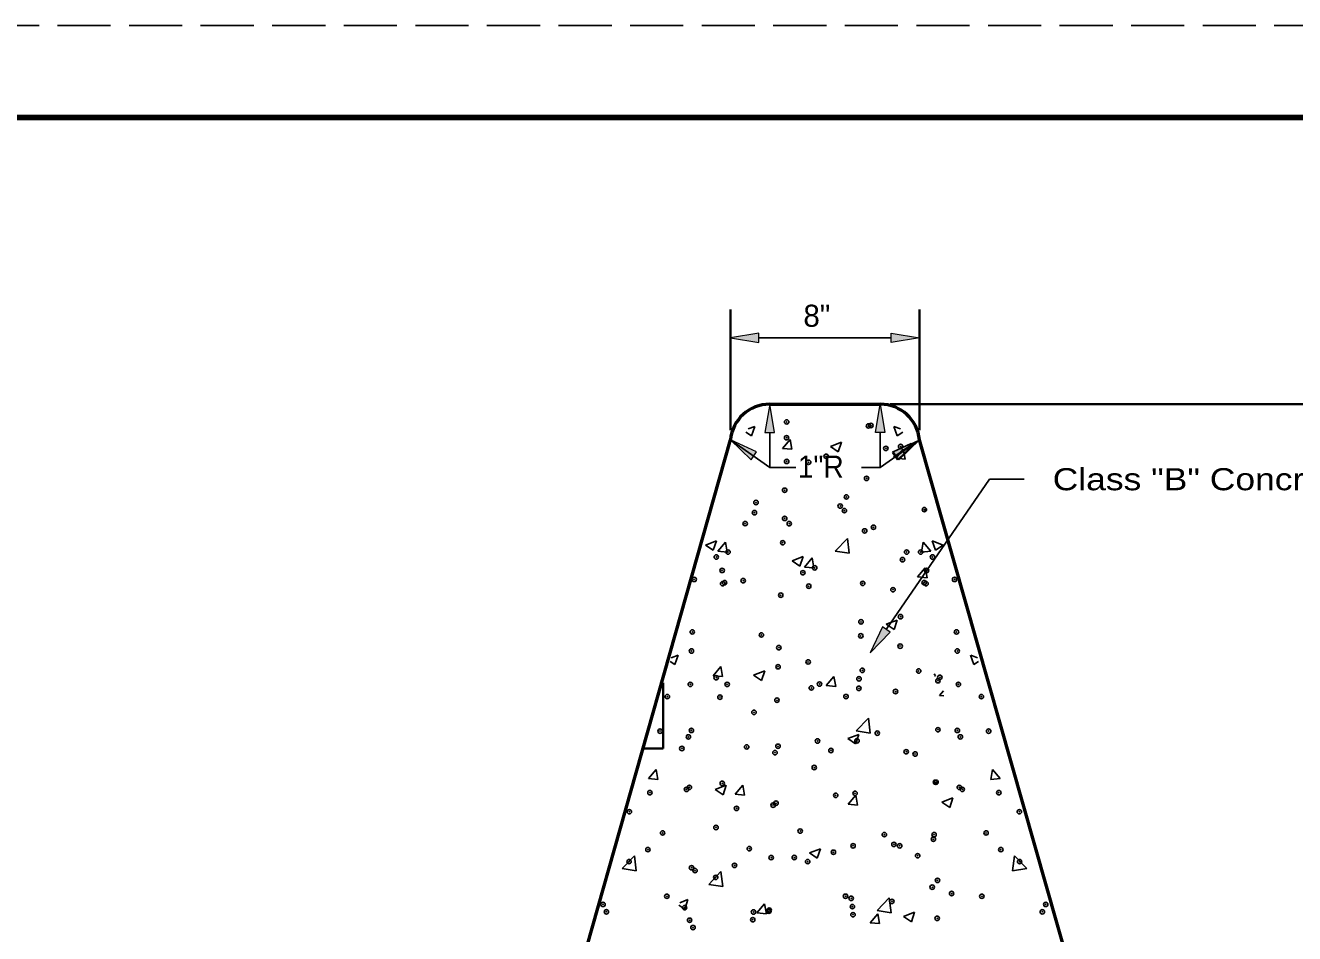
# Model space of a CAD drawing. Extents: x 32.6 to 67.9, y 27.2 to 49.
# Drawn here: x 37.8 to 44.68, y 44.03 to 48.96 of the extents above; entities that cross this region are included whole.
import ezdxf

# ---------------------------------------------------------------- set-up
doc = ezdxf.new("R2010")
doc.units = 0
doc.header["$LTSCALE"] = 0.048
doc.header["$PDMODE"] = 32
doc.header["$PDSIZE"] = 0.024
doc.linetypes.add('LONG_DASHED', pattern=[7.5, 6, -1.5])
for name, color, linetype, lineweight in [('1', 7, 'Continuous', 25), ('3', 7, 'Continuous', 25), ('6', 7, 'Continuous', 13)]:
    doc.layers.add(name, color=color, linetype=linetype, lineweight=lineweight)

msp = doc.modelspace()

# ---------------------------------------------------------------- hatches: boundary and pattern name
at = {"layer": '1'}
for points in [[(41.78033, 47.24025), (41.78033, 47.29158), (41.62642, 47.266), (41.62642, 47.266)], [(42.49725, 47.24025), (42.49725, 47.29158), (42.65117, 47.266), (42.65117, 47.266)]]:
    msp.add_hatch(color=256, dxfattribs=at).paths.add_polyline_path(points)
at = {"layer": '3'}
for points in [[(41.81367, 46.75208), (41.865, 46.75208), (41.83925, 46.906), (41.83925, 46.906)], [(42.46408, 46.75208), (42.41275, 46.75208), (42.4385, 46.906), (42.4385, 46.906)], [(41.739, 46.60442), (41.768, 46.64675), (41.62642, 46.7125), (41.62642, 46.7125)], [(42.53867, 46.60442), (42.50983, 46.64675), (42.65117, 46.7125), (42.65117, 46.7125)], [(42.49225, 45.66917), (42.44992, 45.69825), (42.38392, 45.55683), (42.38392, 45.55683)]]:
    msp.add_hatch(color=256, dxfattribs=at).paths.add_polyline_path(points)

# ---------------------------------------------------------------- linework, layer by layer
at = {"layer": '1', "linetype": 'LONG_DASHED'}
msp.add_line((67.75467, 48.96025), (32.55467, 48.96025), dxfattribs=at)
at = {"layer": '1', "lineweight": 158}
msp.add_line((67.67133, 48.46025), (35.17133, 48.46025), dxfattribs=at)
at = {"layer": '1', "lineweight": 35}
for p, q in [((41.62642, 46.76592), (41.62642, 47.41983)), ((42.65117, 46.76592), (42.65117, 47.41983)), ((42.49192, 46.906), (45.37842, 46.906)), ((41.26092, 45.03892), (41.26092, 45.39558)), ((41.15867, 45.03892), (41.26092, 45.03892))]:
    msp.add_line(p, q, dxfattribs=at)
at = {"layer": '1'}
for p, q in [((42.49725, 47.266), (41.78033, 47.266)), ((41.72333, 46.77192), (41.75842, 46.78542)), ((41.74108, 46.73375), (41.75842, 46.78542)), ((42.52992, 46.73375), (42.51258, 46.78542)), ((42.54767, 46.77192), (42.51258, 46.78542)), ((41.71017, 46.75458), (41.74108, 46.73375)), ((42.56083, 46.75458), (42.52992, 46.73375)), ((41.90892, 46.66617), (41.95017, 46.71525)), ((41.90892, 46.66617), (41.96, 46.66158)), ((41.96008, 46.66158), (41.95017, 46.71525)), ((42.16825, 46.67692), (42.22808, 46.69992)), ((42.16825, 46.67692), (42.21075, 46.64825)), ((42.21075, 46.64825), (42.22808, 46.69992)), ((42.52217, 46.61242), (42.56342, 46.66158)), ((42.57333, 46.608), (42.56342, 46.66158)), ((42.52217, 46.61242), (42.57333, 46.608)), ((42.67867, 46.33267), (42.687, 46.33592)), ((42.67867, 46.33267), (42.68792, 46.32642)), ((41.49058, 46.14233), (41.55042, 46.16542)), ((41.53308, 46.11367), (41.55042, 46.16542)), ((42.19433, 46.10892), (42.26092, 46.17842)), ((42.27042, 46.09725), (42.26092, 46.17842)), ((42.78042, 46.14233), (42.72058, 46.16542)), ((42.73792, 46.11367), (42.72058, 46.16542)), ((41.49058, 46.14233), (41.53308, 46.11367)), ((41.55792, 46.10858), (41.59917, 46.15767)), ((41.55792, 46.10858), (41.60908, 46.10408)), ((41.60908, 46.10408), (41.59917, 46.15767)), ((42.19433, 46.10892), (42.27042, 46.09725)), ((42.66192, 46.10408), (42.67183, 46.15767)), ((42.71308, 46.10858), (42.66192, 46.10408)), ((42.71308, 46.10858), (42.67183, 46.15767)), ((42.78042, 46.14233), (42.73792, 46.11367)), ((41.96025, 46.05683), (42.02008, 46.07992)), ((41.96025, 46.05683), (42.00275, 46.02817)), ((42.00275, 46.02817), (42.02008, 46.07992)), ((42.02758, 46.02308), (42.06883, 46.07217)), ((42.07875, 46.01858), (42.06883, 46.07217)), ((42.02758, 46.02308), (42.07875, 46.01858)), ((42.64083, 45.96942), (42.68208, 46.0185)), ((42.64083, 45.96942), (42.692, 45.96483)), ((42.692, 45.96483), (42.68208, 46.0185)), ((42.47058, 45.71267), (42.5305, 45.73567)), ((42.47058, 45.71267), (42.51308, 45.684)), ((42.51308, 45.684), (42.5305, 45.73558)), ((41.29958, 45.51083), (41.325, 45.49375)), ((41.30533, 45.53117), (41.34233, 45.54533)), ((41.325, 45.49375), (41.34242, 45.54533)), ((41.533, 45.4335), (41.57417, 45.48267)), ((41.58408, 45.429), (41.57417, 45.48267)), ((42.946, 45.49375), (42.92858, 45.54533)), ((42.96567, 45.53117), (42.92867, 45.54533)), ((42.97142, 45.51083), (42.946, 45.49375)), ((41.533, 45.4335), (41.584, 45.42908)), ((41.75217, 45.43692), (41.812, 45.45983)), ((41.75217, 45.43692), (41.79467, 45.40825)), ((41.79467, 45.40825), (41.81208, 45.45983)), ((42.14617, 45.37983), (42.18742, 45.429)), ((42.19733, 45.37542), (42.18742, 45.429)), ((42.738, 45.4335), (42.72992, 45.44308)), ((42.738, 45.4335), (42.73183, 45.433)), ((42.14617, 45.37983), (42.19733, 45.3755)), ((42.75942, 45.32625), (42.78058, 45.35133)), ((42.75942, 45.32625), (42.78308, 45.32417)), ((42.30758, 45.13467), (42.37425, 45.204)), ((42.38375, 45.12275), (42.37425, 45.204)), ((42.30758, 45.13467), (42.38367, 45.12275)), ((42.26258, 45.09267), (42.32242, 45.11567)), ((42.26258, 45.09267), (42.30508, 45.064)), ((42.30508, 45.064), (42.32242, 45.11567)), ((41.18192, 44.87592), (41.22317, 44.925)), ((41.18192, 44.87592), (41.233, 44.87142)), ((41.233, 44.87142), (41.22317, 44.925)), ((43.038, 44.87142), (43.04783, 44.925)), ((43.08908, 44.87592), (43.038, 44.87142)), ((43.08908, 44.87592), (43.04783, 44.925)), ((41.54408, 44.81692), (41.60408, 44.83983)), ((41.54408, 44.81692), (41.58667, 44.78825)), ((41.58667, 44.78825), (41.60408, 44.83983)), ((41.65158, 44.79042), (41.69283, 44.8395)), ((41.65158, 44.79042), (41.70267, 44.78592)), ((41.70267, 44.78592), (41.69283, 44.8395)), ((42.26483, 44.73675), (42.30608, 44.78583)), ((42.26483, 44.73675), (42.316, 44.73225)), ((42.316, 44.73225), (42.30608, 44.78583)), ((42.77283, 44.7485), (42.83275, 44.77133)), ((42.77283, 44.7485), (42.8155, 44.71975)), ((42.8155, 44.71975), (42.83275, 44.77133)), ((41.03883, 44.38725), (41.1055, 44.45658)), ((41.11492, 44.37542), (41.1055, 44.45658)), ((42.0545, 44.47267), (42.11433, 44.49558)), ((42.0545, 44.47267), (42.097, 44.444)), ((42.097, 44.444), (42.11442, 44.49558)), ((43.15608, 44.37542), (43.1655, 44.45658)), ((43.23217, 44.38725), (43.1655, 44.45658)), ((41.03883, 44.38725), (41.11492, 44.37542)), ((43.23217, 44.38725), (43.15608, 44.37542)), ((41.5085, 44.30175), (41.57517, 44.37108)), ((41.58458, 44.28992), (41.57517, 44.37108)), ((41.5085, 44.30175), (41.58458, 44.28992)), ((41.347, 44.18958), (41.37858, 44.16817)), ((41.35142, 44.20275), (41.396, 44.21992)), ((41.37867, 44.16817), (41.396, 44.21992)), ((41.37867, 44.16817), (41.396, 44.21992)), ((41.77025, 44.14725), (41.8115, 44.19633)), ((41.82133, 44.14283), (41.8115, 44.19633)), ((42.421, 44.16017), (42.48767, 44.22958)), ((42.49717, 44.14842), (42.48767, 44.22958)), ((41.77025, 44.14725), (41.82125, 44.14283)), ((42.38342, 44.09367), (42.42467, 44.14275)), ((42.421, 44.16017), (42.49708, 44.1485)), ((42.43458, 44.08917), (42.42467, 44.14275)), ((42.56483, 44.12842), (42.62467, 44.1515)), ((42.56483, 44.12842), (42.60742, 44.09967)), ((42.60742, 44.09967), (42.62467, 44.15142)), ((42.38342, 44.09367), (42.43458, 44.08917))]:
    msp.add_line(p, q, dxfattribs=at)
at = {"layer": '1', "lineweight": 53}
for p, q in [((41.83933, 46.906), (42.4385, 46.906)), ((40.392, 42.35633), (41.6265, 46.7125)), ((43.88583, 42.37025), (42.65125, 46.7125))]:
    msp.add_line(p, q, dxfattribs=at)
at = {"layer": '1', "lineweight": 13}
for points in [[(41.78033, 47.24025), (41.78033, 47.29158), (41.62642, 47.266), (41.62642, 47.266)], [(42.49725, 47.24025), (42.49725, 47.29158), (42.65117, 47.266), (42.65117, 47.266)]]:
    msp.add_lwpolyline(points, close=True, dxfattribs=at)
at = {"layer": '1', "lineweight": 53}
for centre, start, end in [((41.83931, 46.69228), 90, 174.57481), ((42.43845, 46.69228), 5.42519, 90)]:
    msp.add_arc(centre, 0.21375, start, end, dxfattribs=at)
at = {"layer": '1'}
for p in [(41.93142, 46.80975), (42.37458, 46.78817), (42.38783, 46.79042), (41.93058, 46.72408), (42.469, 46.66625), (42.54892, 46.6765), (41.93125, 46.5955), (42.05033, 46.59092), (42.14525, 46.62367), (42.36425, 46.5035), (41.92017, 46.43942), (41.76483, 46.37283), (42.25508, 46.40317), (41.7565, 46.31758), (42.22133, 46.35358), (42.24417, 46.329), (42.67775, 46.33425), (41.70625, 46.25833), (41.92033, 46.28642), (41.94508, 46.25792), (42.40158, 46.23867), (41.90983, 46.15475), (42.35392, 46.21892), (41.61342, 46.10392), (42.58167, 46.104), (42.65758, 46.10392), (41.5495, 46.07733), (42.08308, 46.01842), (42.55908, 46.06292), (42.7215, 46.07733), (41.42967, 45.95567), (41.58142, 46.00442), (41.69542, 45.94917), (42.01917, 45.99183), (42.68958, 46.00442), (42.84133, 45.95567), (41.58442, 45.93275), (41.59475, 45.93817), (42.05108, 45.91892), (42.3435, 45.93425), (42.50758, 45.89967), (42.67625, 45.93817), (42.68658, 45.93275), (41.89933, 45.87017), (42.54833, 45.75392), (42.33425, 45.72567), (41.41933, 45.67108), (41.79425, 45.65467), (42.33308, 45.64967), (42.85167, 45.67108), (41.415, 45.5675), (41.889, 45.58558), (42.54633, 45.59383), (42.856, 45.5675), (41.88467, 45.482), (42.04775, 45.50825), (41.54908, 45.42258), (42.32333, 45.41675), (42.34108, 45.46275), (42.64725, 45.45933), (42.75125, 45.40608), (42.76167, 45.42525), (41.40892, 45.38642), (41.60858, 45.3865), (42.065, 45.36717), (42.10933, 45.38842), (42.32267, 45.365), (42.52133, 45.34783), (42.86208, 45.38642), (41.28433, 45.32042), (41.56942, 45.31742), (41.87858, 45.30092), (42.25267, 45.3205), (42.98667, 45.32042), (41.754, 45.23492), (41.24492, 45.13292), (41.41475, 45.13675), (42.42233, 45.12208), (42.75125, 45.14058), (42.85625, 45.13675), (43.02608, 45.13292), (41.3985, 45.10183), (42.09842, 45.0795), (42.31225, 45.08042), (42.8725, 45.10183), (41.36317, 45.03892), (41.71458, 45.04742), (41.86817, 45.01633), (41.88442, 45.05125), (42.171, 45.02817), (42.57917, 45.02125), (42.62742, 45.00883), (42.08058, 44.93567), (41.58192, 44.85008), (42.73733, 44.856), (42.74083, 44.856), (41.18983, 44.7995), (41.38808, 44.81717), (41.40383, 44.82775), (42.19733, 44.78492), (42.30192, 44.79583), (42.86717, 44.82775), (42.88292, 44.81717), (43.08117, 44.7995), (41.6595, 44.714), (41.85775, 44.73167), (41.8735, 44.74225), (41.07842, 44.696), (43.19258, 44.696), (41.25867, 44.58108), (41.54808, 44.6105), (42.0045, 44.59125), (42.46083, 44.57192), (42.73042, 44.57142), (43.01233, 44.58108), (42.29142, 44.51125), (42.51242, 44.51875), (42.54383, 44.51117), (42.7265, 44.54692), (41.17892, 44.49058), (41.72833, 44.49558), (41.84733, 44.44708), (41.97242, 44.44767), (42.18475, 44.47642), (42.64117, 44.45717), (43.09208, 44.49058), (41.077, 44.4255), (41.41558, 44.39233), (41.43458, 44.37683), (41.64858, 44.40508), (42.04525, 44.42558), (43.194, 44.4255), (41.54667, 44.34), (42.74875, 44.32342), (41.28183, 44.23767), (42.25017, 44.23775), (42.72008, 44.28675), (42.82533, 44.25233), (42.98917, 44.23767), (40.93542, 44.19317), (41.37792, 44.17592), (41.837, 44.16242), (42.28108, 44.2265), (42.2875, 44.1815), (42.5015, 44.20975), (43.33558, 44.19317), (40.954, 44.15333), (41.40508, 44.10767), (41.7475, 44.11042), (41.7515, 44.15217), (41.83442, 44.15658), (42.29083, 44.13733), (42.74725, 44.11808), (43.317, 44.15333), (41.42367, 44.06783)]:
    msp.add_point(p, dxfattribs=at)
at = {"layer": '3'}
for p, q in [((41.83933, 46.75208), (41.83933, 46.56308)), ((42.4385, 46.75208), (42.4385, 46.56308)), ((41.62642, 46.7125), (41.83933, 46.56308)), ((42.65117, 46.7125), (42.4385, 46.56308)), ((42.61083, 46.68883), (42.50983, 46.618)), ((41.83933, 46.56308), (41.98133, 46.56308)), ((42.4385, 46.56308), (42.3375, 46.56308))]:
    msp.add_line(p, q, dxfattribs=at)
at = {"layer": '3', "lineweight": 13}
for p, q in [((42.50408, 46.64725), (42.60633, 46.69475)), ((42.61467, 46.68375), (42.532, 46.60442)), ((42.532, 46.60442), (42.50467, 46.64425))]:
    msp.add_line(p, q, dxfattribs=at)
for points in [[(41.81367, 46.75208), (41.865, 46.75208), (41.83925, 46.906), (41.83925, 46.906)], [(42.46408, 46.75208), (42.41275, 46.75208), (42.4385, 46.906), (42.4385, 46.906)], [(41.739, 46.60442), (41.768, 46.64675), (41.62642, 46.7125), (41.62642, 46.7125)], [(42.53867, 46.60442), (42.50983, 46.64675), (42.65117, 46.7125), (42.65117, 46.7125)], [(42.49225, 45.66917), (42.44992, 45.69825), (42.38392, 45.55683), (42.38392, 45.55683)]]:
    msp.add_lwpolyline(points, close=True, dxfattribs=at)
at = {"layer": '3'}
msp.add_lwpolyline([(42.47117, 45.68375), (43.0315, 46.49917), (43.21942, 46.49917)], dxfattribs=at)
at = {"layer": '6'}
for p, q in [((41.62642, 47.266), (41.6265, 47.266)), ((42.4385, 46.906), (42.43858, 46.906)), ((41.62642, 46.7125), (41.6265, 46.7125)), ((42.65117, 46.7125), (42.65125, 46.7125))]:
    msp.add_line(p, q, dxfattribs=at)

# ---------------------------------------------------------------- texts
at = {"layer": '1'}
msp.add_text('8"', height=0.1197, dxfattribs=at).set_placement((42.02192, 47.32583))
at = {"layer": '3'}
for s, width, p in [('1"R', 0.95, (41.99192, 46.50775)), ('Class "B" Concrete', 1.2, (43.37333, 46.43933))]:
    msp.add_text(s, height=0.1197, dxfattribs=dict(at, width=width)).set_placement(p)

doc.saveas('drawing.dxf')
